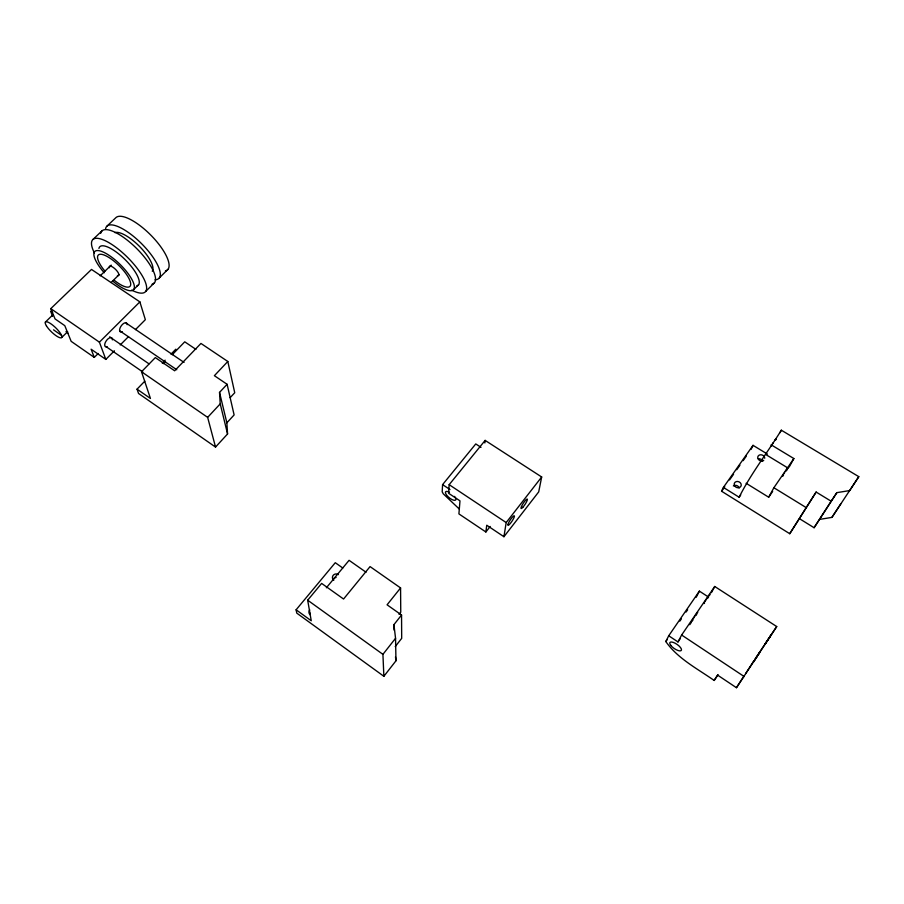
<?xml version="1.0" encoding="UTF-8"?>
<svg xmlns="http://www.w3.org/2000/svg" width="904" height="904" viewBox="0 0 904 904"><rect width="100%" height="100%" fill="white"/><g stroke="black" fill="none" stroke-linecap="round" stroke-linejoin="round"><path stroke-width="1.36" d="M481.007 447.344L475.764 443.932L442.587 484.623L442.192 491.799L443.254 493.799L459.334 509.065M485.877 531.981L486.747 525.224L503.935 536.716L538.705 491.889L541.677 476.984L485.143 440.395L449.164 484.68L448.599 493.268L459.989 500.85L458.904 513.901L485.877 531.981L490.194 526.467M484.86 442.96L485.143 440.395M503.935 536.716L506.183 522.568L541.677 476.984M691.549 621.658L692.634 619.726M697.741 612.437L697.142 612.935M723.381 487.425L739.122 497.223C750.987 473.572 767.451 452.655 781.316 430.191L858.8 476.668L849.692 490.578L836.855 492.646L831.183 501.234L816.131 492.047L789.746 533.71L721.584 491.245L723.381 487.425L753.043 445.344L767.439 454.09M751.111 449.333L753.043 445.344M718.047 674.587L714.171 680.463C697.459 668.734 677.684 658.609 665.819 641.546L668.723 635.772L699.38 591.126L708.566 597.092M780.05 432.654L781.316 430.191M696.204 597.284L699.38 591.126M668.723 635.772L677.989 641.942L681.627 635.026L714.736 586.481L776.717 626.551L736.455 687.707L717.606 675.13L714.171 680.463M711.414 592.662L714.736 586.481M709.527 595.227L709.922 594.414L706.702 598.9M746.139 483.29L768.682 497.211L773.88 487.742L793.87 458.554L771.123 444.802M789.135 467.108L793.87 458.554M787.633 468.735L787.994 468.091M771.236 445.954L771.756 445.05M775.564 440.124L776.084 439.22M703.979 603.239L704.476 602.403M782.728 475.753L783.259 474.871M789.746 533.71L816.131 492.047M786.457 470.679L787.113 469.617M696.125 615.138L696.814 614.031M772.4 443.977L773.135 442.802M753.45 661.943L756.817 656.745M783.915 473.809L784.649 472.634M705.12 601.352L705.877 600.154M707.64 598.29L708.397 597.103M693.334 618.607L694.125 617.375M766.49 641.829L765.112 644.01L766.818 641.557M799.678 518.817L814.086 527.721L831.183 501.234M814.086 527.721L836.855 492.646M736.455 687.707L744.048 676.022M745.563 673.683L753.913 660.824M755.428 658.485L776.717 626.551M767.247 640.665L771.462 634.371L767.609 640.36M819.578 519.393L831.917 517.393L840.754 503.901M831.917 517.393L858.8 476.668M757.631 655.513L759.654 652.541L753.495 661.988M785.44 471.436L786.898 469.278M694.961 616.099L696.521 613.805M677.989 641.942L680.339 638.495M689.752 624.698L691.323 622.393M768.682 497.211L772.637 491.437M665.819 641.546L667.378 639.275M679.842 621.116L681.401 618.844M686.079 612.031L687.639 609.771M739.122 497.223L740.726 494.929M774.66 440.497L775.914 438.745M721.584 491.245L724.771 486.714M729.562 479.911L733.551 474.25M736.749 469.718L739.935 465.187M743.133 460.656L746.32 456.124M782.92 475.99L783.497 475.176M692.328 620.777L692.95 619.907M704.058 603.544L704.578 602.844M787.474 468.475L788.164 467.73M296.116 609.793L296.772 613.127L383.872 676.294L395.963 660.801L395.556 638.292L393.929 624.653L401.546 615.025L387.081 604.81L400.574 587.939L370.064 566.593L343.565 599.024L321.632 583.396L307.676 600.199L311.247 620.754L296.116 609.793L335.271 562.706L342.774 568.006M383.872 676.294L382.923 654.349L395.556 638.292M395.206 646.609L401.692 638.348L401.546 615.025M399.037 614.358L400.754 612.189L400.574 587.939M326.367 587.781L349.08 560.322L366.052 572.232M137.046 389.161L138.549 393.477L215.536 447.073L227.559 433.965L226.859 422.812L219.525 392.404L227.107 384.302L214.384 375.691L227.808 361.476L200.948 343.441L174.642 370.787L155.33 357.6L141.521 371.759L150.437 398.461L137.046 389.161L144.809 381.16M226.859 422.812L234.113 414.936L227.107 384.302M215.536 447.073L207.649 417.365L220.214 403.873L219.525 392.404M230.147 397.67L234.735 392.731L227.808 361.476M162.257 363.171L165.172 360.176M170.992 354.176L175.839 349.181M163.567 363.668L165.5 361.69M172.235 354.741L184.744 341.825L195.908 349.351M98.208 353.498L94.287 357.408L91.123 349.215L105.825 359.408L114.401 350.797M120.255 344.91L128.56 336.559M135.476 329.61L145.352 319.677L139.871 301.879L91.507 269.437L50.782 308.637L55.054 318.92L64.783 325.655L71.167 341.35L94.287 357.408M105.825 359.408L99.395 342.164L139.871 301.879M145.713 291.427L154.516 282.681M159.296 277.935L167.997 269.29M133.769 289.483L138.628 284.692M61.664 337.542L67.664 331.678M111.079 282.511L119.068 274.726M100.163 275.822L111.203 265.121M45.381 322.073L52.443 315.247M93.033 239.39L102.129 230.735M107.067 226.045L116.062 217.491A36.702 12.52 45.1 0 1 153.364 237.786A36.702 12.52 45.1 0 1 165.432 270.951M766.061 454.712L787.282 467.617M773.88 487.742L805.882 507.404M681.627 635.026L744.241 676.576M449.164 484.68L506.183 522.568M442.587 484.623L449.989 489.55M125.916 322.931L184.054 362.414M119.836 330.887L176.766 369.747M109.633 336.842L148.934 363.803M105.802 346.447L142.775 371.939M50.782 308.637L99.395 342.164M141.521 371.759L207.649 417.365M52.647 312.682L50.579 311.258L52.613 316.151M53.539 329.824L61.528 335.373M307.676 600.199L382.923 654.349M66.015 331.486L67.969 333.293M220.214 403.873L227.559 433.965M395.489 656.858L395.963 660.801M393.929 624.653L394.042 630.065M733.359 485.968A3.593 3.062 23.1 0 1 739.223 487.99M758.32 458.757A3.559 2.994 22.7 0 1 762.592 461.368M763.722 460.305A3.582 3.006 22.5 0 1 762.999 460.724M762.151 460.938A3.582 3.006 22.5 0 1 757.789 458.057A3.582 3.006 22.5 0 1 760.897 454.78A3.582 3.006 22.5 0 1 764.727 458.238M454.52 496.386A6.486 2.362 39 0 1 453.514 500.161A6.486 2.362 39 0 1 445.83 493.878A6.486 2.362 39 0 1 449.48 492.262M333.147 579.6A3.706 3.435 -9.7 0 1 336.096 577.464M309.823 614.042A3.763 3.514 -14.9 0 1 310.321 613.24M333.836 580.165A3.718 3.458 -9.5 0 1 333.214 575.317A3.718 3.458 -9.5 0 1 338.424 574.616M310.332 614.878A3.785 3.537 -14.7 0 1 309.744 609.906M98.931 248.442A27.165 8.724 44.8 0 1 125.012 259.516A27.165 8.724 44.8 0 1 136.843 285.856M104.276 272.759A27.222 8.622 44.7 0 1 101.35 251.289A27.222 8.622 44.7 0 1 133.476 282.873A27.222 8.622 44.7 0 1 112.661 280.997M104.92 271.11A22.272 7.051 44.7 0 1 104.028 255.007A22.272 7.051 44.7 0 1 129.826 280.376A22.272 7.051 44.7 0 1 114.243 280.274M94.434 252.984A37.053 11.899 44.8 0 1 106.604 241.391A37.053 11.899 44.8 0 1 143.657 278.364A37.053 11.899 44.8 0 1 131.656 290.116M117.418 275.494A6.43 2.034 44.7 0 0 118.921 274.805L118.786 273.991A6.43 2.034 44.7 0 0 113.011 267.268A6.43 2.034 44.7 0 0 109.474 267.72M114.955 232.633A27.018 9.006 45 0 1 140.176 247.097A27.018 9.006 45 0 1 152.256 271.223M105.565 228.723A36.838 12.283 45 0 1 142.809 244.916A36.838 12.283 45 0 1 154.98 279.777M100.66 233.401A36.917 12.147 44.9 0 1 136.312 248.159A36.917 12.147 44.9 0 1 152.008 284.274M112.356 339.87A5.435 2.655 -54.3 0 0 107.96 338.91L107 339.881A5.435 2.655 -54.3 0 0 104.751 345.543L105.033 346.277A5.435 2.655 -54.3 0 0 107.169 346.718M122.356 331.757A5.401 2.633 -54.8 0 1 119.656 329.406A5.401 2.633 -54.8 0 1 123.769 323.372A5.401 2.633 -54.8 0 1 127.159 324.683M52.251 316.129A11.21 3.006 44 0 1 53.2 314.874M507.958 524.535L507.89 525.021A5.706 1.062 -56.5 0 0 510.941 522.681A5.706 1.062 -56.5 0 0 514.387 516.455A5.706 1.062 -56.5 0 0 511.946 517.687L511.088 518.783A5.706 1.062 -56.5 0 0 507.98 524.41L507.958 524.535M734.647 485.866A3.605 3.074 23 0 0 740.771 486.51A3.605 3.074 23 0 0 737.72 481.482A3.605 3.074 23 0 0 734.647 485.866M670.711 645.298A6.927 2.509 34.6 0 0 680.87 650.744A6.927 2.509 34.6 0 0 675.299 643.309A6.927 2.509 34.6 0 0 670.711 645.298M522.874 507.257A5.673 1.051 -56.7 0 0 527.394 499.211A5.673 1.051 -56.7 0 0 522.275 504.907A5.673 1.051 -56.7 0 0 522.874 507.257M46.454 325.915A11.243 2.949 43.9 0 0 60.907 337.87A11.243 2.949 43.9 0 0 53.257 325.587A11.243 2.949 43.9 0 0 46.454 325.915"/></g></svg>
